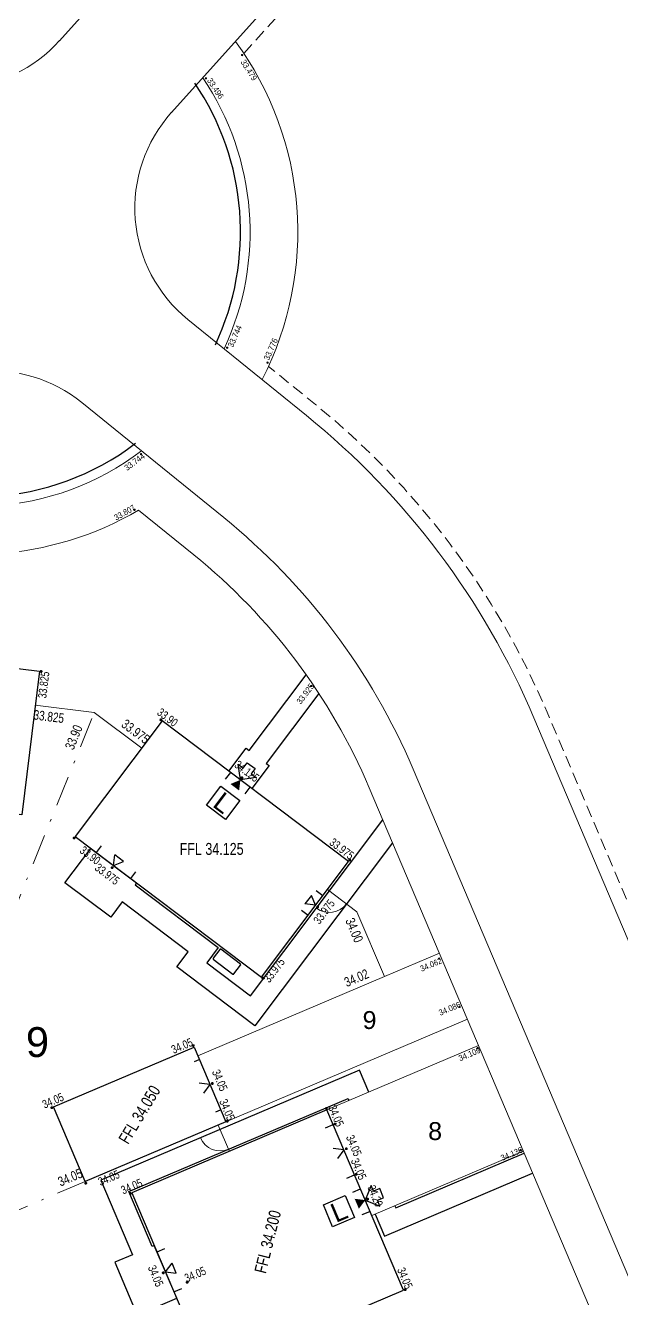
# Model space of a CAD drawing. Header units: metres. Extents: x 337936 to 338610, y 373199 to 374026.
# Drawn here: x 338180.9 to 338205.9, y 373408.1 to 373461.4 of the extents above; entities that cross this region are included whole.
import ezdxf

# ---------------------------------------------------------------- set-up
doc = ezdxf.new("R2010")
doc.units = ezdxf.units.M
doc.linetypes.add('DASHDOT', pattern=[25.4, 12.7, -6.35, 0, -6.35])
doc.linetypes.add('DASHED', pattern=[0.75, 0.5, -0.25])
for name, color, linetype in [('A-WH_HT-Access-Main', 252, 'Continuous'), ('A-WH_HT-Services-ASHP', 252, 'Continuous'), ('A-WH_HT-Wall-Structure', 252, 'Continuous'), ('DGL-Hedgerow', 252, 'HEDGE'), ('DGL-Paths', 252, 'Continuous'), ('EXTERNAL_WORKS_BACK_OF_FOOTWAY_LEVELS', 7, 'Continuous'), ('HOUSE_EXTERNAL_LEVELS', 7, 'Continuous'), ('HOUSE_SLAB_LEVEL', 7, 'Continuous'), ('PLOT_BOUNDARY_ANNOTATION', 7, 'Continuous')]:
    doc.layers.add(name, color=color, linetype=linetype)
doc.layers.add('A-WH_HT-Wall-Door Openings', color=252, linetype='Continuous', plot=False)
for name, color, linetype, lineweight in [('DGL_BT Gates', 252, 'Continuous', 9), ('DGL_BT Rear Fencing', 252, 'DASHDOT', 9), ('DGL_BT-Screen Fence', 252, 'FENCELINE2', 9), ('DGL_DRIVE', 252, 'Continuous', 9), ('DGL_Footpath', 252, 'Continuous', 9), ('DGL_Plot Parking', 252, 'Continuous', 9), ('DGL_PlotNo', 252, 'Continuous', 9), ('DGL_ROAD_KERBLINE', 252, 'Continuous', 9), ('DGL_VERGE', 252, 'DASHED', 9)]:
    doc.layers.add(name, color=color, linetype=linetype, lineweight=lineweight)
doc.layers.add('HOUSE_DOORS', color=3, linetype='Continuous', true_color=0x00ff00)
doc.styles.add('9751B-2D$0$SSL', font='simplex.shx')
doc.styles.add('AnnotativeArial', font='arial.ttf', dxfattribs={"height": 2})
doc.styles.add('ESTROAD', font='arial.ttf', dxfattribs={"width": 0.75})
doc.styles.get("Standard").update_dxf_attribs({"font": 'arial.ttf'})
doc.linetypes.add('FENCELINE2', pattern='A,6.35,-2.54,[132,ltypeshp.shx,S=2.54,R=0,X=-2.54,Y=0],-2.54,25.4', length=36.83)
doc.linetypes.add('HEDGE', pattern='A,0.0001,-0.165,[")",9751B-2D$0$SSL,S=0.24,R=110,X=0.1014,Y=0.0975],-0.15,[")",9751B-2D$0$SSL,S=0.3,R=90,X=0.384,Y=0.125],-0.4,[")",9751B-2D$0$SSL,S=0.24,R=70,X=0.353,Y=0.027],-0.43', length=1.1451)

msp = doc.modelspace()

# ---------------------------------------------------------------- hatches: boundary and pattern name
at = {"layer": 'EXTERNAL_WORKS_BACK_OF_FOOTWAY_LEVELS'}
h = msp.add_hatch(color=256, dxfattribs=at)
edge = h.paths.add_edge_path(flags=17)
edge.add_ellipse((338189.962, 373460.199), major_axis=(0.0354, 0.0354), ratio=1, start_angle=45, end_angle=225, ccw=False)
edge.add_ellipse((338189.962, 373460.199), major_axis=(0.0354, 0.0354), ratio=1, start_angle=225, end_angle=405, ccw=False)
h = msp.add_hatch(color=256, dxfattribs=at)
edge = h.paths.add_edge_path(flags=17)
edge.add_ellipse((338188.45, 373459.223), major_axis=(0.0354, 0.0354), ratio=1, start_angle=45, end_angle=225, ccw=False)
edge.add_ellipse((338188.45, 373459.223), major_axis=(0.0354, 0.0354), ratio=1, start_angle=225, end_angle=405, ccw=False)
h = msp.add_hatch(color=256, dxfattribs=at)
edge = h.paths.add_edge_path(flags=17)
edge.add_ellipse((338189.337, 373447.943), major_axis=(0.0354, 0.0354), ratio=1, start_angle=45, end_angle=225, ccw=False)
edge.add_ellipse((338189.337, 373447.943), major_axis=(0.0354, 0.0354), ratio=1, start_angle=225, end_angle=405, ccw=False)
h = msp.add_hatch(color=256, dxfattribs=at)
edge = h.paths.add_edge_path(flags=17)
edge.add_ellipse((338191.03, 373447.318), major_axis=(0.0354, 0.0354), ratio=1, start_angle=45, end_angle=225, ccw=False)
edge.add_ellipse((338191.03, 373447.318), major_axis=(0.0354, 0.0354), ratio=1, start_angle=225, end_angle=405, ccw=False)
h = msp.add_hatch(color=256, dxfattribs=at)
edge = h.paths.add_edge_path(flags=17)
edge.add_ellipse((338185.729, 373443.486), major_axis=(0.0354, 0.0354), ratio=1, start_angle=45, end_angle=225, ccw=False)
edge.add_ellipse((338185.729, 373443.486), major_axis=(0.0354, 0.0354), ratio=1, start_angle=225, end_angle=405, ccw=False)
h = msp.add_hatch(color=256, dxfattribs=at)
edge = h.paths.add_edge_path(flags=17)
edge.add_ellipse((338185.455, 373441.157), major_axis=(0.0354, 0.0354), ratio=1, start_angle=45, end_angle=225, ccw=False)
edge.add_ellipse((338185.455, 373441.157), major_axis=(0.0354, 0.0354), ratio=1, start_angle=225, end_angle=405, ccw=False)
h = msp.add_hatch(color=256, dxfattribs=at)
edge = h.paths.add_edge_path(flags=17)
edge.add_ellipse((338192.862, 373433.779), major_axis=(0.0354, 0.0354), ratio=1, start_angle=45, end_angle=225, ccw=False)
edge.add_ellipse((338192.862, 373433.779), major_axis=(0.0354, 0.0354), ratio=1, start_angle=225, end_angle=405, ccw=False)
h = msp.add_hatch(color=256, dxfattribs=at)
edge = h.paths.add_edge_path(flags=17)
edge.add_ellipse((338198.22, 373422.361), major_axis=(0.0354, 0.0354), ratio=1, start_angle=45, end_angle=225, ccw=False)
edge.add_ellipse((338198.22, 373422.361), major_axis=(0.0354, 0.0354), ratio=1, start_angle=225, end_angle=405, ccw=False)
h = msp.add_hatch(color=256, dxfattribs=at)
edge = h.paths.add_edge_path(flags=17)
edge.add_ellipse((338199.08, 373420.336), major_axis=(0.0354, 0.0354), ratio=1, start_angle=45, end_angle=225, ccw=False)
edge.add_ellipse((338199.08, 373420.336), major_axis=(0.0354, 0.0354), ratio=1, start_angle=225, end_angle=405, ccw=False)
h = msp.add_hatch(color=256, dxfattribs=at)
edge = h.paths.add_edge_path(flags=17)
edge.add_ellipse((338199.833, 373418.613), major_axis=(0.0354, 0.0354), ratio=1, start_angle=45, end_angle=225, ccw=False)
edge.add_ellipse((338199.833, 373418.613), major_axis=(0.0354, 0.0354), ratio=1, start_angle=225, end_angle=405, ccw=False)
h = msp.add_hatch(color=256, dxfattribs=at)
edge = h.paths.add_edge_path(flags=17)
edge.add_ellipse((338201.638, 373414.346), major_axis=(0.0354, 0.0354), ratio=1, start_angle=45, end_angle=225, ccw=False)
edge.add_ellipse((338201.638, 373414.346), major_axis=(0.0354, 0.0354), ratio=1, start_angle=225, end_angle=405, ccw=False)
at = {"layer": 'HOUSE_DOORS'}
for points in [[(338189.894, 373429.848), (338189.839, 373429.402), (338189.48, 373429.673)], [(338195.129, 373412.25), (338194.858, 373411.89), (338194.682, 373412.305)]]:
    msp.add_hatch(color=256, dxfattribs=at).paths.add_polyline_path(points, flags=17)
at = {"layer": 'HOUSE_EXTERNAL_LEVELS'}
h = msp.add_hatch(color=256, dxfattribs=at)
edge = h.paths.add_edge_path(flags=17)
edge.add_ellipse((338181.542, 373434.388), major_axis=(0.0448, 0.0448), ratio=1, start_angle=-52, end_angle=128, ccw=False)
edge.add_ellipse((338181.542, 373434.388), major_axis=(0.0448, 0.0448), ratio=1, start_angle=128, end_angle=308, ccw=False)
h = msp.add_hatch(color=256, dxfattribs=at)
edge = h.paths.add_edge_path(flags=17)
edge.add_ellipse((338186.56, 373432.361), major_axis=(0.0448, 0.0448), ratio=1, start_angle=188, end_angle=368, ccw=False)
edge.add_ellipse((338186.56, 373432.361), major_axis=(0.0448, 0.0448), ratio=1, start_angle=8, end_angle=188, ccw=False)
h = msp.add_hatch(color=256, dxfattribs=at)
edge = h.paths.add_edge_path(flags=17)
edge.add_ellipse((338189.959, 373429.935), major_axis=(-0.0448, 0.0448), ratio=1, start_angle=8, end_angle=188, ccw=False)
edge.add_ellipse((338189.959, 373429.935), major_axis=(-0.0448, 0.0448), ratio=1, start_angle=-172, end_angle=8, ccw=False)
h = msp.add_hatch(color=256, dxfattribs=at)
edge = h.paths.add_edge_path(flags=17)
edge.add_ellipse((338182.925, 373427.414), major_axis=(0.0448, 0.0448), ratio=1, start_angle=8, end_angle=188, ccw=False)
edge.add_ellipse((338182.925, 373427.414), major_axis=(0.0448, 0.0448), ratio=1, start_angle=188, end_angle=368, ccw=False)
h = msp.add_hatch(color=256, dxfattribs=at)
edge = h.paths.add_edge_path(flags=17)
edge.add_ellipse((338184.517, 373426.171), major_axis=(-0.0448, 0.0448), ratio=1, start_angle=-172, end_angle=8, ccw=False)
edge.add_ellipse((338184.517, 373426.171), major_axis=(-0.0448, 0.0448), ratio=1, start_angle=8, end_angle=188, ccw=False)
h = msp.add_hatch(color=256, dxfattribs=at)
edge = h.paths.add_edge_path(flags=17)
edge.add_ellipse((338194.472, 373426.491), major_axis=(0.0448, 0.0448), ratio=1, start_angle=188, end_angle=368, ccw=False)
edge.add_ellipse((338194.472, 373426.491), major_axis=(0.0448, 0.0448), ratio=1, start_angle=8, end_angle=188, ccw=False)
h = msp.add_hatch(color=256, dxfattribs=at)
edge = h.paths.add_edge_path(flags=17)
edge.add_ellipse((338193.131, 373424.531), major_axis=(0.0448, 0.0448), ratio=1, start_angle=8, end_angle=188, ccw=False)
edge.add_ellipse((338193.131, 373424.531), major_axis=(0.0448, 0.0448), ratio=1, start_angle=188, end_angle=368, ccw=False)
h = msp.add_hatch(color=256, dxfattribs=at)
edge = h.paths.add_edge_path(flags=17)
edge.add_ellipse((338190.837, 373421.544), major_axis=(-0.0448, 0.0448), ratio=1, start_angle=8, end_angle=188, ccw=False)
edge.add_ellipse((338190.837, 373421.544), major_axis=(-0.0448, 0.0448), ratio=1, start_angle=-172, end_angle=8, ccw=False)
h = msp.add_hatch(color=256, dxfattribs=at)
edge = h.paths.add_edge_path(flags=17)
edge.add_ellipse((338187.924, 373418.72), major_axis=(-0.0448, 0.0448), ratio=1, start_angle=158, end_angle=338, ccw=False)
edge.add_ellipse((338187.924, 373418.72), major_axis=(-0.0448, 0.0448), ratio=1, start_angle=-22, end_angle=158, ccw=False)
h = msp.add_hatch(color=256, dxfattribs=at)
edge = h.paths.add_edge_path(flags=17)
edge.add_ellipse((338188.716, 373417.132), major_axis=(-0.0448, 0.0448), ratio=1, start_angle=-22, end_angle=158, ccw=False)
edge.add_ellipse((338188.716, 373417.132), major_axis=(-0.0448, 0.0448), ratio=1, start_angle=158, end_angle=338, ccw=False)
h = msp.add_hatch(color=256, dxfattribs=at)
edge = h.paths.add_edge_path(flags=17)
edge.add_ellipse((338181.992, 373416.122), major_axis=(-0.0448, 0.0448), ratio=1, start_angle=158, end_angle=338, ccw=False)
edge.add_ellipse((338181.992, 373416.122), major_axis=(-0.0448, 0.0448), ratio=1, start_angle=-22, end_angle=158, ccw=False)
h = msp.add_hatch(color=256, dxfattribs=at)
edge = h.paths.add_edge_path(flags=17)
edge.add_ellipse((338193.498, 373416.092), major_axis=(-0.0448, 0.0448), ratio=1, start_angle=158, end_angle=338, ccw=False)
edge.add_ellipse((338193.498, 373416.092), major_axis=(-0.0448, 0.0448), ratio=1, start_angle=-22, end_angle=158, ccw=False)
h = msp.add_hatch(color=256, dxfattribs=at)
edge = h.paths.add_edge_path(flags=17)
edge.add_ellipse((338189.347, 373415.556), major_axis=(0.0448, 0.0448), ratio=1, start_angle=158, end_angle=338, ccw=False)
edge.add_ellipse((338189.347, 373415.556), major_axis=(0.0448, 0.0448), ratio=1, start_angle=-22, end_angle=158, ccw=False)
h = msp.add_hatch(color=256, dxfattribs=at)
edge = h.paths.add_edge_path(flags=17)
edge.add_ellipse((338193.854, 373415.441), major_axis=(0.0448, 0.0448), ratio=1, start_angle=158, end_angle=338, ccw=False)
edge.add_ellipse((338193.854, 373415.441), major_axis=(0.0448, 0.0448), ratio=1, start_angle=-22, end_angle=158, ccw=False)
h = msp.add_hatch(color=256, dxfattribs=at)
edge = h.paths.add_edge_path(flags=17)
edge.add_ellipse((338194.333, 373414.401), major_axis=(-0.0448, 0.0448), ratio=1, start_angle=-22, end_angle=158, ccw=False)
edge.add_ellipse((338194.333, 373414.401), major_axis=(-0.0448, 0.0448), ratio=1, start_angle=158, end_angle=338, ccw=False)
h = msp.add_hatch(color=256, dxfattribs=at)
edge = h.paths.add_edge_path(flags=17)
edge.add_ellipse((338183.415, 373412.958), major_axis=(-0.0448, 0.0448), ratio=1, start_angle=-22, end_angle=158, ccw=False)
edge.add_ellipse((338183.415, 373412.958), major_axis=(-0.0448, 0.0448), ratio=1, start_angle=158, end_angle=338, ccw=False)
h = msp.add_hatch(color=256, dxfattribs=at)
edge = h.paths.add_edge_path(flags=17)
edge.add_ellipse((338194.748, 373413.333), major_axis=(0.0448, 0.0448), ratio=1, start_angle=158, end_angle=338, ccw=False)
edge.add_ellipse((338194.748, 373413.333), major_axis=(0.0448, 0.0448), ratio=1, start_angle=-22, end_angle=158, ccw=False)
h = msp.add_hatch(color=256, dxfattribs=at)
edge = h.paths.add_edge_path(flags=17)
edge.add_ellipse((338185.286, 373412.527), major_axis=(-0.0448, 0.0448), ratio=1, start_angle=158, end_angle=338, ccw=False)
edge.add_ellipse((338185.286, 373412.527), major_axis=(-0.0448, 0.0448), ratio=1, start_angle=-22, end_angle=158, ccw=False)
h = msp.add_hatch(color=256, dxfattribs=at)
edge = h.paths.add_edge_path(flags=17)
edge.add_ellipse((338195.228, 373412.292), major_axis=(-0.0448, 0.0448), ratio=1, start_angle=-22, end_angle=158, ccw=False)
edge.add_ellipse((338195.228, 373412.292), major_axis=(-0.0448, 0.0448), ratio=1, start_angle=158, end_angle=338, ccw=False)
h = msp.add_hatch(color=256, dxfattribs=at)
edge = h.paths.add_edge_path(flags=17)
edge.add_ellipse((338186.659, 373409.204), major_axis=(-0.0448, 0.0448), ratio=1, start_angle=158, end_angle=338, ccw=False)
edge.add_ellipse((338186.659, 373409.204), major_axis=(-0.0448, 0.0448), ratio=1, start_angle=-22, end_angle=158, ccw=False)
h = msp.add_hatch(color=256, dxfattribs=at)
edge = h.paths.add_edge_path(flags=17)
edge.add_ellipse((338186.659, 373409.204), major_axis=(-0.0448, 0.0448), ratio=1, start_angle=158, end_angle=338, ccw=False)
edge.add_ellipse((338186.659, 373409.204), major_axis=(-0.0448, 0.0448), ratio=1, start_angle=-22, end_angle=158, ccw=False)
h = msp.add_hatch(color=256, dxfattribs=at)
edge = h.paths.add_edge_path(flags=17)
edge.add_ellipse((338186.659, 373409.204), major_axis=(-0.0448, 0.0448), ratio=1, start_angle=158, end_angle=338, ccw=False)
edge.add_ellipse((338186.659, 373409.204), major_axis=(-0.0448, 0.0448), ratio=1, start_angle=-22, end_angle=158, ccw=False)
h = msp.add_hatch(color=256, dxfattribs=at)
edge = h.paths.add_edge_path(flags=17)
edge.add_ellipse((338187.66, 373408.803), major_axis=(-0.0448, 0.0448), ratio=1, start_angle=-22, end_angle=158, ccw=False)
edge.add_ellipse((338187.66, 373408.803), major_axis=(-0.0448, 0.0448), ratio=1, start_angle=158, end_angle=338, ccw=False)
h = msp.add_hatch(color=256, dxfattribs=at)
edge = h.paths.add_edge_path(flags=17)
edge.add_ellipse((338196.799, 373408.503), major_axis=(0.0448, 0.0448), ratio=1, start_angle=158, end_angle=338, ccw=False)
edge.add_ellipse((338196.799, 373408.503), major_axis=(0.0448, 0.0448), ratio=1, start_angle=-22, end_angle=158, ccw=False)

# ---------------------------------------------------------------- linework, layer by layer
at = {"layer": 'A-WH_HT-Access-Main', "elevation": 0}
for points in [[(338189.894, 373429.848), (338189.803, 373430.5), (338190.011, 373430.343), (338190.179, 373430.567), (338190.506, 373430.32), (338190.338, 373430.097), (338190.546, 373429.94), (338189.894, 373429.848)], [(338195.124, 373412.249), (338195.734, 373412.003), (338195.632, 373412.242), (338195.89, 373412.352), (338195.73, 373412.729), (338195.472, 373412.619), (338195.371, 373412.859), (338195.124, 373412.249)]]:
    msp.add_lwpolyline(points, dxfattribs=at)
at = {"layer": 'A-WH_HT-Services-ASHP', "elevation": 0}
msp.add_lwpolyline([(338188.751, 373422.379, 0.414214), (338188.757, 373422.337), (338189.583, 373421.715, 0.414214), (338189.625, 373421.72), (338189.901, 373422.086, 0.414214), (338189.895, 373422.128), (338189.069, 373422.751, 0.414214), (338189.027, 373422.745)], format="xyb", close=True, dxfattribs=at)
at = {"layer": 'A-WH_HT-Wall-Door Openings', "linetype": 'ByBlock'}
for p, q in [((338189.274, 373429.874, 0), (338189.486, 373430.156, 0)), ((338190.09, 373429.259, 0), (338190.303, 373429.541, 0)), ((338183.859, 373426.802, 0), (338184.071, 373427.083, 0)), ((338185.305, 373425.713, 0), (338185.517, 373425.994, 0)), ((338193.069, 373425.215, 0), (338193.351, 373425.002, 0)), ((338192.454, 373424.398, 0), (338192.735, 373424.186, 0)), ((338193.457, 373415.274, 0), (338193.782, 373415.412, 0)), ((338194.352, 373413.166, 0), (338194.677, 373413.304, 0)), ((338194.6, 373412.582, 0), (338194.925, 373412.72, 0)), ((338195, 373411.641, 0), (338195.324, 373411.778, 0)), ((338186.401, 373410.079, 0), (338186.725, 373410.217, 0)), ((338187.108, 373408.413, 0), (338187.432, 373408.551, 0))]:
    msp.add_line(p, q, dxfattribs=at)
at = {"layer": 'A-WH_HT-Wall-Structure'}
for p, q in [((338187.971, 373418.06), (338188.169, 373418.144)), ((338188.866, 373415.952), (338189.064, 373416.036))]:
    msp.add_line(p, q, dxfattribs=at)
at = {"layer": 'A-WH_HT-Wall-Structure', "lineweight": -3, "elevation": 0}
for points in [[(338171.764, 373435.589), (338181.469, 373434.397), (338180.73, 373428.377), (338171.025, 373429.569)], [(338194.428, 373426.432), (338186.619, 373432.317), (338182.969, 373427.473), (338190.778, 373421.588)], [(338196.727, 373408.474), (338193.522, 373416.024), (338185.35, 373412.555), (338188.555, 373405.005)]]:
    msp.add_lwpolyline(points, close=True, dxfattribs=at)
at = {"layer": 'A-WH_HT-Wall-Structure'}
msp.add_lwpolyline([(338183.386, 373413.025), (338182.059, 373416.151), (338187.953, 373418.652), (338189.28, 373415.527)], close=True, dxfattribs=at)
at = {"layer": 'DGL-Hedgerow'}
for start, end in [(334.8352, 34.1648), (240.0459, 307.1648)]:
    msp.add_arc((338178.798, 373452.788), 11.1, start, end, dxfattribs=at)
at = {"layer": 'DGL-Paths', "flags": 128}
for points in [[(338189.415, 373430.209), (338190.137, 373431.168), (338190.259, 373431.076), (338192.651, 373434.249)], [(338193.186, 373433.464), (338190.978, 373430.534), (338191.096, 373430.446), (338190.373, 373429.487)], [(338196.269, 373427.214), (338190.493, 373419.549), (338187.223, 373422.013), (338187.705, 373422.653), (338184.939, 373424.737), (338184.457, 373424.098), (338182.541, 373425.542), (338183.624, 373426.98), (338185.541, 373425.535), (338185.481, 373425.455), (338188.965, 373422.83), (338188.483, 373422.19), (338190.316, 373420.81), (338195.863, 373428.171)]]:
    msp.add_lwpolyline(points, dxfattribs=at)
at = {"layer": 'DGL-Paths'}
for points in [[(338195.271, 373416.767), (338194.88, 373417.687), (338184.038, 373413.085), (338185.365, 373409.96), (338184.629, 373409.647), (338185.566, 373407.438), (338187.223, 373408.142), (338186.285, 373410.351), (338186.193, 373410.312), (338185.219, 373412.608), (338194.403, 373416.507), (338194.442, 373416.415)], [(338196.364, 373412.016), (338196.403, 373411.924), (338201.789, 373414.21)], [(338195.535, 373411.664), (338195.926, 373410.744), (338202.14, 373413.382)]]:
    msp.add_lwpolyline(points, dxfattribs=at)
at = {"layer": 'DGL_BT Gates'}
for centre, start, end in [((338193.622, 373425.197), 233, 323), ((338189.045, 373415.21), 203, 293)]:
    msp.add_arc(centre, 0.9, start, end, dxfattribs=at)
at = {"layer": 'DGL_BT Rear Fencing', "ltscale": 0.1}
msp.add_line((338174.94, 373409.44), (338183.386, 373413.025), dxfattribs=at)
at = {"layer": 'DGL_BT Rear Fencing', "ltscale": 0.1, "flags": 128}
msp.add_lwpolyline([(338173.091, 373413.797), (338176.773, 373415.36), (338183.767, 373432.672)], dxfattribs=at)
at = {"layer": 'DGL_BT-Screen Fence', "ltscale": 0.03}
msp.add_line((338189.436, 373414.29, 0), (338188.967, 373415.394), dxfattribs=at)
msp.add_lwpolyline([(338185.757, 373431.172), (338183.767, 373432.672), (338181.294, 373432.975)], dxfattribs=at)
at = {"layer": 'DGL_BT-Screen Fence', "ltscale": 0.03, "flags": 128}
msp.add_lwpolyline([(338188.107, 373418.289), (338195.932, 373421.61), (338194.779, 373424.325), (338193.542, 373425.257)], dxfattribs=at)
at = {"layer": 'DGL_DRIVE'}
for p, q in [((338195.932, 373421.61, 0), (338198.233, 373422.587, 0)), ((338189.28, 373415.527), (338199.405, 373419.825, 0)), ((338193.522, 373416.024, 0), (338199.874, 373418.721, 0)), ((338195.397, 373411.606, 0), (338201.749, 373414.302, 0))]:
    msp.add_line(p, q, dxfattribs=at)
at = {"layer": 'DGL_Footpath'}
msp.add_line((338185.629, 373441.144), (338187.939, 373439.274), dxfattribs=at)
at = {"layer": 'DGL_Footpath', "flags": 128}
msp.add_lwpolyline([(338195.291, 373429.517), (338205.308, 373405.919)], dxfattribs=at)
at = {"layer": 'DGL_Footpath'}
for centre, radius, start, end in [((338178.798, 373452.788), 13.5, 332.7536, 36.2464), ((338178.798, 373452.788), 11.5, 334.8352, 34.1648), ((338178.798, 373452.788), 11.5, 240.0459, 307.1648), ((338178.798, 373452.788), 13.5, 247.0217, 300.3994), ((338172.048, 373419.651), 25.25, 23, 51)]:
    msp.add_arc(centre, radius, start, end, dxfattribs=at)
at = {"layer": 'DGL_ROAD_KERBLINE'}
for p, q in [((338187.011, 373457.8), (338190.89, 373462.108)), ((338183.248, 373445.646), (338189.197, 373440.828))]:
    msp.add_line(p, q, dxfattribs=at)
for points in [[(338182.313, 373460.801), (338186.802, 373465.788, -0.177245), (338203.66, 373474.713, 0.150361), (338226.2, 373485.175), (338233.67, 373491.901)], [(338225.779, 373377.409), (338222.684, 373384.467, -0.004178), (338217.375, 373396.686, -0.00003), (338217.337, 373396.775), (338202.195, 373432.448, 0.122785), (338192.659, 373445.103), (338187.694, 373449.123)]]:
    msp.add_lwpolyline(points, format="xyb", dxfattribs=at)
at = {"layer": 'DGL_ROAD_KERBLINE', "flags": 128}
msp.add_lwpolyline([(338197.132, 373430.299), (338207.149, 373406.7)], dxfattribs=at)
at = {"layer": 'DGL_ROAD_KERBLINE'}
for centre, radius, start, end in [((338177.854, 373464.816), 6, 230.1718, 318), ((338191.47, 373453.786), 6, 138, 231.0003), ((338179.472, 373440.983), 6, 50.9997, 138), ((338172.048, 373419.651), 27.25, 23, 51)]:
    msp.add_arc(centre, radius, start, end, dxfattribs=at)
at = {"layer": 'DGL_VERGE', "flags": 128}
for points in [[(338190.038, 373460.265), (338191.336, 373461.706, -0.177245), (338204.488, 373468.669, 0.150361), (338230.282, 373480.641), (338236.614, 373486.343, -0.440011), (338244.54, 373485.58), (338260.135, 373464.885, 0.030553), (338270.134, 373453.178), (338284.849, 373437.94, -0.075355), (338292.077, 373427.762, -0.418116), (338289.622, 373420.477), (338289.176, 373420.26), (338286.839, 373419.12), (338289.776, 373413.098), (338314.618, 373425.214)], [(338224.977, 373380.731), (338223.233, 373384.71, -0.004178), (338217.927, 373396.921, -0.00003), (338217.889, 373397.009), (338202.747, 373432.682, 0.122785), (338193.036, 373445.569), (338191.07, 373447.162)]]:
    msp.add_lwpolyline(points, format="xyb", dxfattribs=at)
at = {"layer": 'HOUSE_DOORS'}
for p, q in [((338184.582, 373426.257), (338184.637, 373426.704)), ((338184.582, 373426.257), (338184.996, 373426.433)), ((338184.996, 373426.433), (338184.637, 373426.704)), ((338192.869, 373425.01), (338192.598, 373424.651)), ((338193.044, 373424.596), (338192.598, 373424.651)), ((338193.044, 373424.596), (338192.869, 373425.01)), ((338188.616, 373417.09), (338188.17, 373417.145)), ((338188.616, 373417.09), (338188.345, 373416.73)), ((338194.233, 373414.359), (338193.787, 373414.414)), ((338194.233, 373414.359), (338193.963, 373413.999)), ((338186.759, 373409.247), (338187.029, 373409.606)), ((338186.759, 373409.247), (338187.029, 373409.606)), ((338186.759, 373409.247), (338187.029, 373409.606)), ((338186.759, 373409.247), (338187.205, 373409.192)), ((338186.759, 373409.247), (338187.205, 373409.192)), ((338186.759, 373409.247), (338187.205, 373409.192)), ((338187.205, 373409.192), (338187.029, 373409.606)), ((338187.205, 373409.192), (338187.029, 373409.606)), ((338187.205, 373409.192), (338187.029, 373409.606))]:
    msp.add_line(p, q, dxfattribs=at)
at = {"layer": 'HOUSE_EXTERNAL_LEVELS', "color": 0, "flags": 128}
for points in [[(338189.074, 373429.59), (338189.872, 373428.988), (338189.271, 373428.19), (338188.472, 373428.792), (338189.074, 373429.59)], [(338193.369, 373412.046), (338194.289, 373412.436), (338194.68, 373411.516), (338193.759, 373411.125), (338193.369, 373412.046)]]:
    msp.add_lwpolyline(points, dxfattribs=at)

# ---------------------------------------------------------------- texts
at = {"layer": 'DGL_Plot Parking', "char_height": 0.75, "attachment_point": 5, "style": 'AnnotativeArial'}
for s, insert in [('9', (338195.306, 373419.785)), ('8', (338198.054, 373415.136, 0))]:
    msp.add_mtext(s, dxfattribs=dict(at, insert=insert))
at = {"layer": 'DGL_PlotNo', "insert": (338181.389, 373418.859, 0), "char_height": 1.25, "width": 2.66537, "attachment_point": 5, "style": 'AnnotativeArial'}
msp.add_mtext('9', dxfattribs=at)
at = {"layer": 'EXTERNAL_WORKS_BACK_OF_FOOTWAY_LEVELS', "linetype": 'Continuous', "style": 'ESTROAD', "width": 0.75}
for s, rotation, p in [('33.479', 302.6375, (338189.888, 373459.904)), ('33.496', 303.1805, (338188.481, 373459.133)), ('33.744', 65.8196, (338189.579, 373447.935)), ('33.776', 66.3473, (338191.089, 373447.393)), ('33.744', 36.2569, (338185.143, 373442.778)), ('33.807', 29.3753, (338184.686, 373440.696)), ('33.925', 53, (338192.424, 373432.993)), ('34.062', 23, (338197.49, 373421.809)), ('34.086', 23, (338198.27, 373419.967)), ('34.109', 23, (338199.102, 373418.06)), ('34.136', 23, (338200.868, 373413.885))]:
    msp.add_text(s, height=0.25, rotation=rotation, dxfattribs=at).set_placement(p)
at = {"layer": 'HOUSE_DOORS', "color": 100, "linetype": 'Continuous', "style": 'ESTROAD', "width": 0.75}
for s, rotation, p in [('34.125', 323, (338189.613, 373430.408)), ('33.975', 323, (338183.759, 373426.098)), ('33.975', 53, (338193.204, 373423.773)), ('34.05', 293, (338188.692, 373417.621)), ('34.05', 293, (338194.309, 373414.89)), ('34.20', 293, (338195.205, 373412.779)), ('34.05', 293, (338186.006, 373409.426))]:
    msp.add_text(s, height=0.35, rotation=rotation, dxfattribs=at).set_placement(p)
at = {"layer": 'HOUSE_EXTERNAL_LEVELS', "color": 0, "linetype": 'Continuous', "style": 'ESTROAD', "width": 0.75}
for s, rotation, p in [('33.825', 83, (338181.754, 373433.247)), ('33.90', 323, (338186.37, 373432.601)), ('33.975', 323, (338193.59, 373427.16)), ('33.90', 323, (338183.126, 373426.825)), ('33.975', 53, (338191.106, 373421.322)), ('34.05', 23, (338187.092, 373418.371)), ('34.05', 23, (338181.686, 373416.076)), ('34.05', 293, (338188.998, 373416.389)), ('34.05', 293, (338193.565, 373416.131)), ('34.05', 293, (338194.511, 373413.904)), ('34.05', 23, (338184.025, 373412.838)), ('34.05', 23, (338184.981, 373412.482)), ('34.05', 23, (338187.644, 373408.801)), ('34.05', 293, (338196.45, 373409.336))]:
    msp.add_text(s, height=0.35, rotation=rotation, dxfattribs=at).set_placement(p)
at = {"layer": 'HOUSE_EXTERNAL_LEVELS', "color": 0, "char_height": 0.8, "width": 0.8, "attachment_point": 5, "line_spacing_factor": 0.888}
for insert, rotation in [((338189.172, 373428.89), 323), ((338194.024, 373411.781), 23)]:
    msp.add_mtext('\\W1.00;L', dxfattribs=dict(at, insert=insert, rotation=rotation))
at = {"layer": 'HOUSE_SLAB_LEVEL', "color": 1, "linetype": 'Continuous', "true_color": 0xff0000, "style": 'ESTROAD', "width": 0.75}
msp.add_text('FFL 34.125', height=0.5, dxfattribs=at).set_placement((338187.348, 373426.706))
for s, rotation, p in [('FFL 34.050', 59, (338185.186, 373414.556)), ('FFL 34.200', 76, (338190.956, 373409.147))]:
    msp.add_text(s, height=0.5, rotation=rotation, dxfattribs=at).set_placement(p)
at = {"layer": 'PLOT_BOUNDARY_ANNOTATION', "linetype": 'Continuous', "style": 'ESTROAD', "width": 0.75}
for s, rotation, p in [('33.825', 353, (338181.204, 373432.38)), ('33.90', 68, (338182.897, 373431.071)), ('33.975', 323, (338184.871, 373432.099)), ('34.00', 293, (338194.281, 373423.958)), ('34.02', 22.9327, (338194.352, 373421.166)), ('34.05', 23, (338182.355, 373412.813))]:
    msp.add_text(s, height=0.4, rotation=rotation, dxfattribs=at).set_placement(p)

doc.saveas('drawing.dxf')
